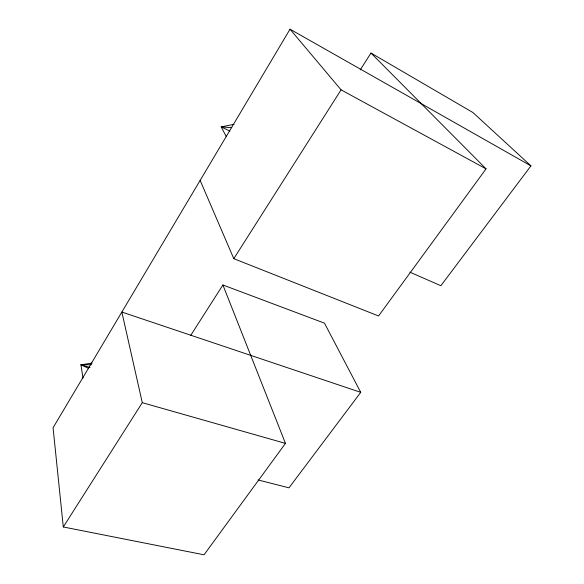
<?xml version="1.0" encoding="UTF-8"?>
<svg xmlns="http://www.w3.org/2000/svg" width="584" height="584" viewBox="0 0 584 584"><rect width="100%" height="100%" fill="white"/><g stroke="black" fill="none" stroke-linecap="round" stroke-linejoin="round"><path stroke-width="0.88" d="M409.953 272.195L440.862 285.722L530.929 165.871L290.029 29.2L53.071 427.744L63.291 526.972L204.05 554.8L285.459 443.38L222.906 284.985L190.545 335.661M63.291 526.972L142.284 402.675L121.852 312.053L360.737 392.353L288.985 487.83L258.164 479.982M360.226 69.912L370.986 53.064L486.056 168.856L378.563 315.966L233.797 258.668L341.078 89.848L290.029 29.2M234.038 124.334L221.197 126.903L226.242 136.554M82.986 378.14L80.964 364.81L92.111 363.087M88.352 368.27L80.964 364.81L91.557 364.693M231.746 127.67L221.197 126.903L229.826 131.035M142.284 402.675L285.459 443.38M80.964 364.81L90.031 367.497M222.906 284.985L324.485 323.164L360.737 392.353M341.078 89.848L486.056 168.856M370.986 53.064L472.96 112.544L530.929 165.871M200.137 180.39L233.797 258.668"/></g></svg>
